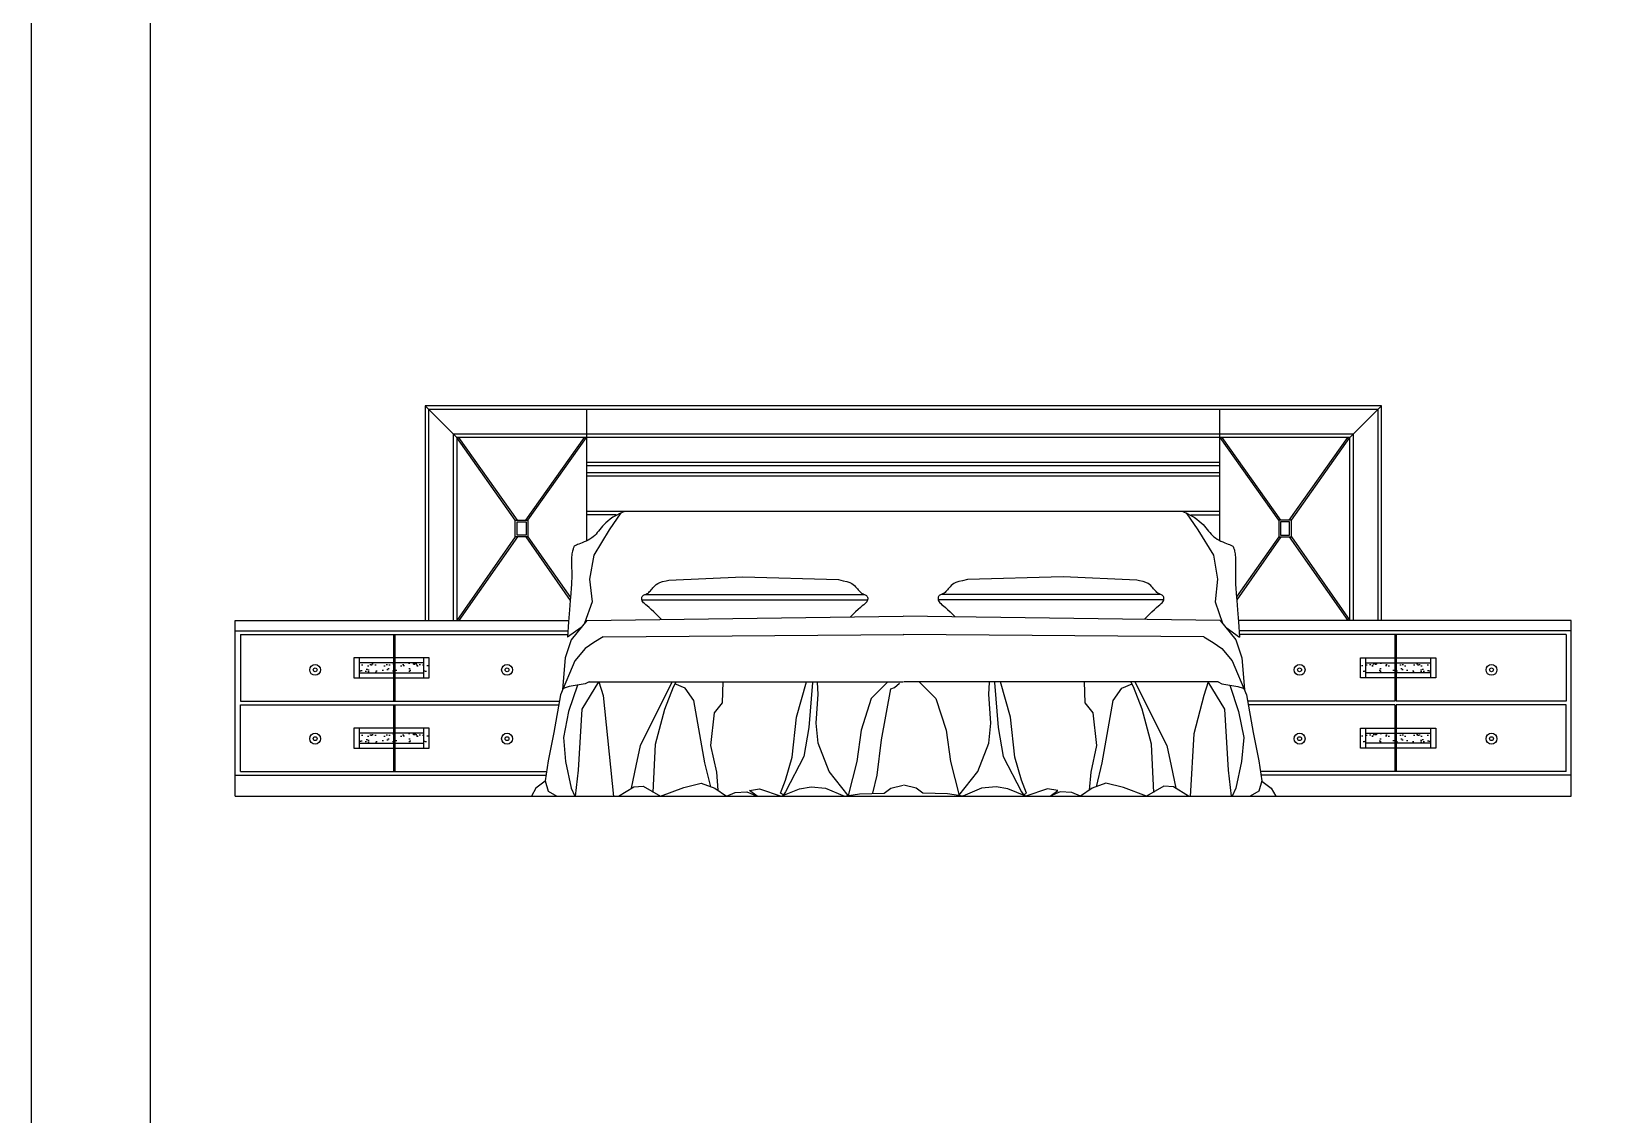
# Model space of a CAD drawing. Header units: inches. Extents: x 4.1 to 46.6, y 13.1 to 37.9.
# Drawn here: x 4.141 to 8.643, y 19.26 to 22.339 of the extents above; entities that cross this region are included whole.
import ezdxf

# ---------------------------------------------------------------- set-up
doc = ezdxf.new("R2010")
doc.units = ezdxf.units.IN
doc.header["$MEASUREMENT"] = 0
for name, color, linetype in [('02', 2, 'Continuous'), ('1', 1, 'Continuous'), ('4', 4, 'Continuous'), ('8', 8, 'Continuous'), ('kadrbm', 4, 'Continuous')]:
    doc.layers.add(name, color=color, linetype=linetype)

# ---------------------------------------------------------------- blocks, each defined once
blk = doc.blocks.new('kadrbm')
at = {"layer": 'kadrbm', "color": 4}
blk.add_lwpolyline([(0, 0), (0, 24.7972), (21, 24.7972), (21, 0), (0, 0)], close=True, dxfattribs=at)
blk.add_lwpolyline([(20.6631, 0.3257), (20.6631, 24.4603), (0.3369, 24.4603), (0.3369, 0.3257), (20.6631, 0.3257)], dxfattribs=at)

msp = doc.modelspace()

# ---------------------------------------------------------------- hatches: boundary and pattern name
at = {"layer": '8'}
h = msp.add_hatch(dxfattribs=at)
h.set_pattern_fill('AR-SAND', color=256, scale=0.015, style=0)
h.set_pattern_definition([(142.5, (-1.07935, -7.561738), (0.0009449, 0.028902357), [0, -0.0228, 0, -0.0255, 0, -0.024375]), (172.5, (-1.07935, -7.56174), (-0.02654665, 0.04233219), [0, -0.0123, 0, -0.02055, 0, -0.007875]), (212.5, (-1.0609, -7.561738), (-0.046712128, 8.4886e-05), [0, -0.0075, 0, -0.027, 0, -0.03525]), (222.5, (-1.0609, -7.56174), (-0.0450919, 0.013165133), [0, -0.00375, 0, -0.0177, 0, -0.02025])])
h.paths.add_polyline_path([(5.2147, 20.5158, -0.33769), (5.2063, 20.5442), (5.2719, 20.5442), (5.2719, 20.5158)])
h.paths.add_polyline_path([(5.2147, 20.5158), (5.1807, 20.5158), (5.1807, 20.5442), (5.2063, 20.5442, 0.33769)])
h.paths.add_polyline_path([(5.1807, 20.5158), (5.1767, 20.5158), (5.1767, 20.5442), (5.1807, 20.5442)])
h.paths.add_polyline_path([(5.1511, 20.5442), (5.1767, 20.5442), (5.1767, 20.5158), (5.1427, 20.5158, 0.33769)])
h.paths.add_polyline_path([(5.0729, 20.5158), (5.0729, 20.5442), (5.1511, 20.5442, -0.33769), (5.1427, 20.5158)])
h = msp.add_hatch(dxfattribs=at)
h.set_pattern_fill('AR-SAND', color=256, scale=0.015, style=0)
h.set_pattern_definition([(37.5, (14.271986, -7.561738), (-0.0009449, 0.028902357), [0, -0.0228, 0, -0.0255, 0, -0.024375]), (7.5, (14.271986, -7.56174), (0.02654665, 0.04233219), [0, -0.0123, 0, -0.02055, 0, -0.007875]), (327.5, (14.253536, -7.561738), (0.046712128, 8.4886e-05), [0, -0.0075, 0, -0.027, 0, -0.03525]), (317.5, (14.253536, -7.56174), (0.0450919, 0.013165133), [0, -0.00375, 0, -0.0177, 0, -0.02025])])
h.paths.add_polyline_path([(7.9779, 20.5158, 0.33769), (7.9863, 20.5442), (7.9207, 20.5442), (7.9207, 20.5158)])
h.paths.add_polyline_path([(7.9779, 20.5158), (8.0119, 20.5158), (8.0119, 20.5442), (7.9863, 20.5442, -0.33769)])
h.paths.add_polyline_path([(8.0119, 20.5158), (8.0159, 20.5158), (8.0159, 20.5442), (8.0119, 20.5442)])
h.paths.add_polyline_path([(8.0416, 20.5442), (8.0159, 20.5442), (8.0159, 20.5158), (8.05, 20.5158, -0.33769)])
h.paths.add_polyline_path([(8.1198, 20.5158), (8.1198, 20.5442), (8.0416, 20.5442, 0.33769), (8.05, 20.5158)])
h = msp.add_hatch(dxfattribs=at)
h.set_pattern_fill('AR-SAND', color=256, scale=0.015, style=0)
h.set_pattern_definition([(142.5, (-1.07935, -7.761984), (0.0009449, 0.028902357), [0, -0.0228, 0, -0.0255, 0, -0.024375]), (172.5, (-1.07935, -7.761984), (-0.02654665, 0.04233219), [0, -0.0123, 0, -0.02055, 0, -0.007875]), (212.5, (-1.0609, -7.761984), (-0.046712128, 8.4886e-05), [0, -0.0075, 0, -0.027, 0, -0.03525]), (222.5, (-1.0609, -7.761984), (-0.0450919, 0.013165133), [0, -0.00375, 0, -0.0177, 0, -0.02025])])
h.paths.add_polyline_path([(5.2147, 20.3155, -0.33769), (5.2063, 20.3439), (5.2719, 20.3439), (5.2719, 20.3155)])
h.paths.add_polyline_path([(5.2147, 20.3155), (5.1807, 20.3155), (5.1807, 20.3439), (5.2063, 20.3439, 0.33769)])
h.paths.add_polyline_path([(5.1807, 20.3155), (5.1767, 20.3155), (5.1767, 20.3439), (5.1807, 20.3439)])
h.paths.add_polyline_path([(5.1511, 20.3439), (5.1767, 20.3439), (5.1767, 20.3155), (5.1427, 20.3155, 0.33769)])
h.paths.add_polyline_path([(5.0729, 20.3155), (5.0729, 20.3439), (5.1511, 20.3439, -0.33769), (5.1427, 20.3155)])
h = msp.add_hatch(dxfattribs=at)
h.set_pattern_fill('AR-SAND', color=256, scale=0.015, style=0)
h.set_pattern_definition([(37.5, (14.271986, -7.761984), (-0.0009449, 0.028902357), [0, -0.0228, 0, -0.0255, 0, -0.024375]), (7.5, (14.271986, -7.761984), (0.02654665, 0.04233219), [0, -0.0123, 0, -0.02055, 0, -0.007875]), (327.5, (14.253536, -7.761984), (0.046712128, 8.4886e-05), [0, -0.0075, 0, -0.027, 0, -0.03525]), (317.5, (14.253536, -7.761984), (0.0450919, 0.013165133), [0, -0.00375, 0, -0.0177, 0, -0.02025])])
h.paths.add_polyline_path([(7.9779, 20.3155, 0.33769), (7.9863, 20.3439), (7.9207, 20.3439), (7.9207, 20.3155)])
h.paths.add_polyline_path([(7.9779, 20.3155), (8.0119, 20.3155), (8.0119, 20.3439), (7.9863, 20.3439, -0.33769)])
h.paths.add_polyline_path([(8.0119, 20.3155), (8.0159, 20.3155), (8.0159, 20.3439), (8.0119, 20.3439)])
h.paths.add_polyline_path([(8.0416, 20.3439), (8.0159, 20.3439), (8.0159, 20.3155), (8.05, 20.3155, -0.33769)])
h.paths.add_polyline_path([(8.1198, 20.3155), (8.1198, 20.3439), (8.0416, 20.3439, 0.33769), (8.05, 20.3155)])

# ---------------------------------------------------------------- linework, layer by layer
at = {"layer": '02'}
for p, q in [((5.26, 21.2746), (5.35, 21.1846)), ((7.9805, 21.2746), (7.8905, 21.1846)), ((5.5165, 20.9498), (5.35, 21.1846)), ((5.5226, 20.9498), (5.3561, 21.1846)), ((5.5465, 20.9498), (5.713, 21.1846)), ((5.5526, 20.9498), (5.7191, 21.1846)), ((7.6879, 20.9498), (7.5214, 21.1846)), ((7.694, 20.9498), (7.5275, 21.1846)), ((7.7179, 20.9498), (7.8844, 21.1846)), ((7.724, 20.9498), (7.8905, 21.1846)), ((7.5202, 20.9746), (5.7202, 20.9746)), ((5.5165, 20.9024), (5.35, 20.6646)), ((5.5226, 20.9024), (5.3561, 20.6646)), ((5.5465, 20.9024), (5.673, 20.7217)), ((5.5526, 20.9024), (5.6736, 20.7295)), ((7.6879, 20.9024), (7.5681, 20.7313)), ((7.694, 20.9024), (7.5687, 20.7234)), ((7.7179, 20.9024), (7.8844, 20.6646)), ((7.724, 20.9024), (7.8905, 20.6646)), ((5.8767, 20.7236), (6.5187, 20.7236)), ((5.8853, 20.7379), (6.5101, 20.7379)), ((7.3613, 20.7236), (6.7193, 20.7236)), ((7.3527, 20.7379), (6.7279, 20.7379)), ((4.7202, 20.6346), (5.6664, 20.6346)), ((4.7352, 20.6246), (5.6657, 20.6246)), ((4.7352, 20.6246), (4.7352, 20.4348)), ((5.1704, 20.6246), (5.1704, 20.4348)), ((5.1744, 20.6246), (5.1744, 20.4348)), ((8.5202, 20.6346), (7.5754, 20.6346)), ((8.5052, 20.6246), (7.5761, 20.6246)), ((8.0182, 20.6246), (8.0182, 20.4348)), ((8.0222, 20.6246), (8.0222, 20.4348)), ((8.5052, 20.6246), (8.5052, 20.4348)), ((8.0222, 20.5584), (8.1352, 20.5584)), ((8.1352, 20.5016), (8.0222, 20.5016)), ((4.7352, 20.4348), (5.6419, 20.4348)), ((4.7352, 20.4248), (5.6402, 20.4248)), ((4.7352, 20.2346), (4.7352, 20.4248)), ((5.1704, 20.4248), (5.1704, 20.2346)), ((5.1744, 20.4248), (5.1744, 20.2346)), ((8.0182, 20.4348), (7.5999, 20.4348)), ((8.0182, 20.4248), (7.6017, 20.4248)), ((8.0182, 20.4248), (8.0182, 20.2346)), ((8.5052, 20.4348), (8.0222, 20.4348)), ((8.0222, 20.4248), (8.0222, 20.2346)), ((8.5052, 20.4248), (8.0222, 20.4248)), ((8.5052, 20.2346), (8.5052, 20.4248)), ((8.0222, 20.3581), (8.1352, 20.3581)), ((8.1352, 20.3013), (8.0222, 20.3013)), ((4.7202, 20.2246), (5.6041, 20.2246)), ((4.7352, 20.2346), (5.6056, 20.2346)), ((8.5052, 20.2346), (7.6363, 20.2346)), ((8.5202, 20.2246), (7.6377, 20.2246))]:
    msp.add_line(p, q, dxfattribs=at)
for points in [[(7.9705, 20.6646), (7.9705, 21.2646), (5.27, 21.2646), (5.27, 20.6646)], [(7.9005, 20.6646), (7.9005, 21.1946), (5.34, 21.1946), (5.34, 20.6646)], [(7.5202, 21.1139), (5.7202, 21.1139)], [(7.5202, 21.1039), (5.7202, 21.1039)], [(7.5202, 21.0846), (5.7202, 21.0846)], [(7.5202, 21.0746), (5.7202, 21.0746)], [(5.8034, 20.9646), (5.7202, 20.9646)], [(7.4384, 20.9646), (7.5202, 20.9646)], [(5.1704, 20.5584), (5.0574, 20.5584), (5.0574, 20.5016), (5.1704, 20.5016)], [(5.0729, 20.5584), (5.0729, 20.5016)], [(5.1704, 20.5442), (5.0729, 20.5442)], [(5.1744, 20.5016), (5.2719, 20.5016), (5.2719, 20.5584), (5.1744, 20.5584)], [(5.2565, 20.5442), (5.1744, 20.5442)], [(5.2565, 20.5016), (5.2565, 20.5584)], [(8.0182, 20.5016), (7.9207, 20.5016), (7.9207, 20.5584), (8.0182, 20.5584)], [(7.9361, 20.5016), (7.9361, 20.5584)], [(7.9361, 20.5442), (8.0182, 20.5442)], [(8.0222, 20.5442), (8.1198, 20.5442)], [(8.1198, 20.5584), (8.1198, 20.5016)], [(8.1352, 20.5584), (8.1352, 20.5016)], [(5.0729, 20.5158), (5.1704, 20.5158)], [(5.1744, 20.5158), (5.2565, 20.5158)], [(5.6881, 20.1646), (5.6967, 20.2389), (5.707, 20.412), (5.7544, 20.4903), (5.7668, 20.4512), (5.7957, 20.1635)], [(5.9627, 20.4903), (5.872, 20.309), (5.8596, 20.2513), (5.8463, 20.1872)], [(5.9091, 20.1751), (5.9153, 20.3131), (5.9421, 20.412), (5.9669, 20.4759), (5.9741, 20.4903)], [(6.0725, 20.1918), (6.0556, 20.2596), (6.0246, 20.4368), (5.9999, 20.4718), (5.9708, 20.4839)], [(6.107, 20.4903), (6.1051, 20.4306), (6.0824, 20.4017), (6.0721, 20.309), (6.0886, 20.2328), (6.0928, 20.1817)], [(6.3619, 20.4883), (6.3516, 20.3605), (6.3371, 20.2781), (6.2856, 20.1771), (6.2794, 20.1689), (6.2711, 20.173), (6.2856, 20.2101), (6.3041, 20.276), (6.3165, 20.3894), (6.3447, 20.4903)], [(6.4634, 20.1663), (6.4093, 20.2348), (6.3784, 20.3152), (6.3722, 20.3729), (6.3784, 20.4553), (6.3763, 20.4883)], [(6.5764, 20.4903), (6.529, 20.4429), (6.5001, 20.3523), (6.4877, 20.2637), (6.463, 20.1668)], [(6.5331, 20.173), (6.5455, 20.2245), (6.5578, 20.3255), (6.5846, 20.4697), (6.595, 20.4738), (6.6094, 20.4862)], [(6.6654, 20.4903), (6.7129, 20.4429), (6.7417, 20.3523), (6.7541, 20.2637), (6.7789, 20.1668)], [(6.7785, 20.1663), (6.8325, 20.2348), (6.8634, 20.3152), (6.8696, 20.3729), (6.8634, 20.4553), (6.8655, 20.4883)], [(6.8799, 20.4883), (6.8903, 20.3605), (6.9047, 20.2781), (6.9563, 20.1771), (6.9624, 20.1689), (6.9707, 20.173), (6.9563, 20.2101), (6.9377, 20.276), (6.9253, 20.3894), (6.8971, 20.4903)], [(7.1348, 20.4903), (7.1368, 20.4306), (7.1595, 20.4017), (7.1698, 20.309), (7.1533, 20.2328), (7.149, 20.1817)], [(7.1693, 20.1918), (7.1863, 20.2596), (7.2172, 20.4368), (7.242, 20.4718), (7.271, 20.4839)], [(7.3327, 20.1751), (7.3265, 20.3131), (7.2997, 20.412), (7.275, 20.4759), (7.2677, 20.4903)], [(7.2791, 20.4903), (7.3698, 20.309), (7.3822, 20.2513), (7.3955, 20.1872)], [(7.5537, 20.1646), (7.5452, 20.2389), (7.5349, 20.412), (7.4874, 20.4903), (7.475, 20.4512), (7.4462, 20.342), (7.4359, 20.1635)], [(8.0182, 20.5158), (7.9361, 20.5158)], [(8.1198, 20.5158), (8.0222, 20.5158)], [(5.6933, 20.4806), (5.6678, 20.4058), (5.6533, 20.3317), (5.6595, 20.2637), (5.676, 20.1874), (5.6863, 20.1648)], [(7.5486, 20.4806), (7.574, 20.4058), (7.5885, 20.3317), (7.5823, 20.2637), (7.5658, 20.1874), (7.5555, 20.1648)], [(5.1704, 20.3581), (5.0574, 20.3581), (5.0574, 20.3013), (5.1704, 20.3013)], [(5.0729, 20.3581), (5.0729, 20.3013)], [(5.1744, 20.3013), (5.2719, 20.3013), (5.2719, 20.3581), (5.1744, 20.3581)], [(5.2565, 20.3013), (5.2565, 20.3581)], [(8.0182, 20.3013), (7.9207, 20.3013), (7.9207, 20.3581), (8.0182, 20.3581)], [(7.9361, 20.3013), (7.9361, 20.3581)], [(8.1198, 20.3581), (8.1198, 20.3013)], [(8.1352, 20.3581), (8.1352, 20.3013)], [(5.1704, 20.3439), (5.0729, 20.3439)], [(5.0729, 20.3155), (5.1704, 20.3155)], [(5.2565, 20.3439), (5.1744, 20.3439)], [(5.1744, 20.3155), (5.2565, 20.3155)], [(7.9361, 20.3439), (8.0182, 20.3439)], [(8.0182, 20.3155), (7.9361, 20.3155)], [(8.0222, 20.3439), (8.1198, 20.3439)], [(8.1198, 20.3155), (8.0222, 20.3155)], [(5.8101, 20.1648), (5.8534, 20.1916), (5.8802, 20.1936), (5.9297, 20.1648), (5.9957, 20.1895), (6.0452, 20.2019), (6.0844, 20.1874), (6.1174, 20.1648), (6.1422, 20.1751), (6.1752, 20.1771), (6.2041, 20.1648), (6.1824, 20.1813), (6.2113, 20.1854), (6.2732, 20.1648), (6.3248, 20.1854), (6.3578, 20.1916), (6.399, 20.1874), (6.4526, 20.1648), (6.496, 20.171), (6.5661, 20.173), (6.5846, 20.1874), (6.6197, 20.1957)], [(7.4317, 20.1648), (7.3884, 20.1916), (7.3616, 20.1936), (7.3121, 20.1648), (7.2461, 20.1895), (7.1966, 20.2019), (7.1574, 20.1874), (7.1244, 20.1648), (7.0996, 20.1751), (7.0666, 20.1771), (7.0378, 20.1648), (7.0594, 20.1813), (7.0305, 20.1854), (6.9686, 20.1648), (6.9171, 20.1854), (6.8841, 20.1916), (6.8428, 20.1874), (6.7892, 20.1648), (6.7459, 20.171), (6.6757, 20.173), (6.6572, 20.1874), (6.6221, 20.1957)]]:
    msp.add_lwpolyline(points, dxfattribs=at)
for points in [[(5.5165, 20.9498), (5.5526, 20.9498), (5.5526, 20.9024), (5.5165, 20.9024)], [(5.5215, 20.9448), (5.5476, 20.9448), (5.5476, 20.9074), (5.5215, 20.9074)], [(7.724, 20.9498), (7.6879, 20.9498), (7.6879, 20.9024), (7.724, 20.9024)], [(7.719, 20.9448), (7.6929, 20.9448), (7.6929, 20.9074), (7.719, 20.9074)]]:
    msp.add_lwpolyline(points, close=True, dxfattribs=at)
for centre, radius in [((4.9473, 20.524), 0.0155), ((4.9473, 20.524), 0.00548), ((5.4932, 20.524), 0.0155), ((5.4932, 20.524), 0.00548), ((7.7473, 20.524), 0.0155), ((7.7473, 20.524), 0.00548), ((8.2932, 20.524), 0.0155), ((8.2932, 20.524), 0.00548), ((4.9473, 20.3283), 0.0155), ((4.9473, 20.3283), 0.00548), ((5.4932, 20.3283), 0.0155), ((5.4932, 20.3283), 0.00548), ((7.7473, 20.3283), 0.0155), ((7.7473, 20.3283), 0.00548), ((8.2932, 20.3283), 0.0155), ((8.2932, 20.3283), 0.00548)]:
    msp.add_circle(centre, radius, dxfattribs=at)
at = {"layer": '1'}
msp.add_line((4.7202, 20.1646), (8.5202, 20.1646), dxfattribs=at)
at = {"layer": '4'}
for p, q in [((5.7202, 20.8902), (5.7202, 21.2646)), ((7.5202, 20.8919), (7.5202, 21.2646)), ((4.7202, 20.6646), (5.6687, 20.6646)), ((4.7202, 20.1646), (4.7202, 20.6646)), ((5.7201, 20.6645), (6.6202, 20.6766)), ((7.5217, 20.6645), (6.6202, 20.6766)), ((8.5202, 20.6646), (7.5732, 20.6646)), ((8.5202, 20.1646), (8.5202, 20.6646)), ((5.767, 20.6182), (6.6218, 20.6243)), ((7.4748, 20.6182), (6.6201, 20.6243)), ((5.7263, 20.4903), (6.6202, 20.4903)), ((7.5155, 20.4903), (6.6216, 20.4903))]:
    msp.add_line(p, q, dxfattribs=at)
for points in [[(7.9805, 20.6646), (7.9805, 21.2746), (5.26, 21.2746), (5.26, 20.6646)], [(7.8905, 20.6646), (7.8905, 21.1846), (5.35, 21.1846), (5.35, 20.6646)], [(5.8268, 20.9746), (5.8143, 20.9689), (5.8035, 20.9633), (5.7943, 20.9579), (5.7864, 20.9525), (5.7797, 20.9473), (5.774, 20.9423), (5.7691, 20.9373), (5.7647, 20.9324), (5.7607, 20.9277), (5.757, 20.9231), (5.7535, 20.9186), (5.7499, 20.9143), (5.7463, 20.9102), (5.7426, 20.9063), (5.7385, 20.9026), (5.734, 20.8991), (5.729, 20.8959), (5.7237, 20.8929), (5.7181, 20.8902), (5.7126, 20.8878), (5.7071, 20.8855), (5.702, 20.8835), (5.6974, 20.8817), (5.6935, 20.8802), (5.6903, 20.8789), (5.6878, 20.8777), (5.6859, 20.8766), (5.6845, 20.8755), (5.6835, 20.8743), (5.6827, 20.8729), (5.682, 20.8714), (5.6814, 20.8695), (5.6808, 20.8673), (5.68, 20.8646), (5.6793, 20.8616), (5.6786, 20.8581), (5.6779, 20.8542), (5.6773, 20.8498), (5.6769, 20.8449), (5.6766, 20.8395), (5.6764, 20.8335), (5.6765, 20.8271), (5.6766, 20.8203), (5.6768, 20.8132), (5.677, 20.806), (5.6772, 20.7985), (5.6772, 20.791), (5.6772, 20.7836), (5.6769, 20.776), (5.6765, 20.7672), (5.6757, 20.756), (5.6745, 20.741), (5.673, 20.7209), (5.6709, 20.6945), (5.6683, 20.6603), (5.6652, 20.6173)], [(5.8169, 20.9703), (5.7839, 20.922), (5.7397, 20.8499), (5.728, 20.7824), (5.735, 20.7173), (5.7139, 20.6568)], [(7.415, 20.9746), (7.4276, 20.9689), (7.4383, 20.9633), (7.4476, 20.9579), (7.4554, 20.9525), (7.4621, 20.9473), (7.4678, 20.9423), (7.4728, 20.9373), (7.4771, 20.9324), (7.4811, 20.9277), (7.4848, 20.9231), (7.4884, 20.9186), (7.4919, 20.9143), (7.4955, 20.9102), (7.4993, 20.9063), (7.5033, 20.9026), (7.5078, 20.8991), (7.5128, 20.8959), (7.5182, 20.8929), (7.5237, 20.8902), (7.5293, 20.8878), (7.5347, 20.8855), (7.5398, 20.8835), (7.5444, 20.8817), (7.5484, 20.8802), (7.5516, 20.8789), (7.554, 20.8777), (7.5559, 20.8766), (7.5573, 20.8755), (7.5584, 20.8743), (7.5591, 20.8729), (7.5598, 20.8714), (7.5604, 20.8695), (7.5611, 20.8673), (7.5618, 20.8646), (7.5625, 20.8616), (7.5633, 20.8581), (7.5639, 20.8542), (7.5645, 20.8498), (7.565, 20.8449), (7.5653, 20.8395), (7.5654, 20.8335), (7.5653, 20.8271), (7.5652, 20.8203), (7.565, 20.8132), (7.5648, 20.806), (7.5647, 20.7985), (7.5646, 20.791), (7.5646, 20.7836), (7.5649, 20.776), (7.5654, 20.7672), (7.5662, 20.756), (7.5673, 20.741), (7.5689, 20.7209), (7.5709, 20.6945), (7.5735, 20.6603), (7.5767, 20.6173)], [(7.4249, 20.9703), (7.4579, 20.922), (7.5022, 20.8499), (7.5138, 20.7824), (7.5068, 20.7173), (7.5279, 20.6568)], [(5.9317, 20.6679), (5.9196, 20.6808), (5.9109, 20.6893), (5.9035, 20.6961), (5.8972, 20.7015), (5.8919, 20.7059), (5.8876, 20.7094), (5.8841, 20.7124), (5.8813, 20.7151), (5.8792, 20.7178), (5.8777, 20.7206), (5.8768, 20.7232), (5.8763, 20.7258), (5.8763, 20.7282), (5.8767, 20.7305), (5.8775, 20.7324), (5.8787, 20.734), (5.88, 20.7353), (5.8817, 20.7364), (5.8835, 20.7372), (5.8854, 20.738), (5.8875, 20.7388), (5.8897, 20.7398), (5.8919, 20.7409), (5.8942, 20.7424), (5.8964, 20.7443), (5.8986, 20.7465), (5.9008, 20.749), (5.9032, 20.7517), (5.9056, 20.7546), (5.9082, 20.7576), (5.911, 20.7606), (5.914, 20.7636), (5.9174, 20.7665), (5.9217, 20.7693), (5.9274, 20.7721), (5.9354, 20.7749), (5.9461, 20.7777), (5.9531, 20.7792), (6.1634, 20.7886), (6.4355, 20.7806), (6.4493, 20.7777), (6.46, 20.7749), (6.4679, 20.7721), (6.4737, 20.7693), (6.478, 20.7665), (6.4813, 20.7636), (6.4844, 20.7606), (6.4871, 20.7576), (6.4897, 20.7546), (6.4922, 20.7517), (6.4945, 20.749), (6.4968, 20.7465), (6.499, 20.7443), (6.5012, 20.7424), (6.5034, 20.7409), (6.5056, 20.7398), (6.5078, 20.7388), (6.5099, 20.738), (6.5119, 20.7372), (6.5137, 20.7364), (6.5153, 20.7353), (6.5167, 20.734), (6.5178, 20.7324), (6.5186, 20.7305), (6.519, 20.7282), (6.5191, 20.7258), (6.5186, 20.7232), (6.5177, 20.7206), (6.5161, 20.7178), (6.514, 20.7151), (6.5113, 20.7124), (6.5078, 20.7094), (6.5034, 20.7059), (6.4981, 20.7015), (6.4918, 20.6961), (6.4844, 20.6893), (6.4758, 20.6808), (6.4701, 20.6748)], [(7.3062, 20.6679), (7.3184, 20.6808), (7.327, 20.6893), (7.3344, 20.6961), (7.3407, 20.7015), (7.346, 20.7059), (7.3503, 20.7094), (7.3539, 20.7124), (7.3566, 20.7151), (7.3587, 20.7178), (7.3602, 20.7206), (7.3612, 20.7232), (7.3616, 20.7258), (7.3616, 20.7282), (7.3612, 20.7305), (7.3604, 20.7324), (7.3593, 20.734), (7.3579, 20.7353), (7.3563, 20.7364), (7.3545, 20.7372), (7.3525, 20.738), (7.3504, 20.7388), (7.3482, 20.7398), (7.346, 20.7409), (7.3438, 20.7424), (7.3416, 20.7443), (7.3394, 20.7465), (7.3371, 20.749), (7.3348, 20.7517), (7.3323, 20.7546), (7.3297, 20.7576), (7.3269, 20.7606), (7.3239, 20.7636), (7.3206, 20.7665), (7.3163, 20.7693), (7.3105, 20.7721), (7.3026, 20.7749), (7.2919, 20.7777), (7.2848, 20.7792), (7.0745, 20.7886), (6.8024, 20.7806), (6.7886, 20.7777), (6.778, 20.7749), (6.77, 20.7721), (6.7642, 20.7693), (6.76, 20.7665), (6.7566, 20.7636), (6.7536, 20.7606), (6.7508, 20.7576), (6.7482, 20.7546), (6.7458, 20.7517), (6.7434, 20.749), (6.7412, 20.7465), (6.739, 20.7443), (6.7367, 20.7424), (6.7345, 20.7409), (6.7323, 20.7398), (6.7301, 20.7388), (6.728, 20.738), (6.7261, 20.7372), (6.7242, 20.7364), (6.7226, 20.7353), (6.7212, 20.734), (6.7201, 20.7324), (6.7193, 20.7305), (6.7189, 20.7282), (6.7189, 20.7258), (6.7193, 20.7232), (6.7203, 20.7206), (6.7218, 20.7178), (6.7239, 20.7151), (6.7267, 20.7124), (6.7302, 20.7094), (6.7345, 20.7059), (6.7398, 20.7015), (6.7461, 20.6961), (6.7535, 20.6893), (6.7622, 20.6808), (6.7678, 20.6748)], [(5.7202, 20.6646), (5.6756, 20.6094), (5.6587, 20.5586), (5.6513, 20.4679)], [(7.5217, 20.6646), (7.5662, 20.6094), (7.5831, 20.5586), (7.5905, 20.4679)], [(5.767, 20.6182), (5.74, 20.6016), (5.7152, 20.5851), (5.6863, 20.5501), (5.6451, 20.4532), (5.6265, 20.3461), (5.61, 20.2657), (5.6018, 20.208), (5.61, 20.1792), (5.6348, 20.1648)], [(5.7038, 20.6442), (5.6652, 20.6173)], [(7.4748, 20.6182), (7.5019, 20.6016), (7.5266, 20.5851), (7.5555, 20.5501), (7.5967, 20.4532), (7.6153, 20.3461), (7.6318, 20.2657), (7.64, 20.208), (7.6318, 20.1792), (7.607, 20.1648)], [(7.5381, 20.6442), (7.5767, 20.6173)], [(5.7263, 20.4903), (5.7158, 20.4846), (5.6702, 20.4765), (5.6553, 20.4718), (5.6517, 20.4694)], [(7.5155, 20.4903), (7.526, 20.4846), (7.5716, 20.4765), (7.5866, 20.4718), (7.5901, 20.4694)], [(5.6019, 20.2076), (5.575, 20.1874), (5.5625, 20.1646)], [(7.6399, 20.2076), (7.6669, 20.1874), (7.6794, 20.1646)]]:
    msp.add_lwpolyline(points, dxfattribs=at)

# ---------------------------------------------------------------- block references
at = {"layer": 'kadrbm'}
msp.add_blockref('kadrbm', (4.141, 13.1016), dxfattribs=at)

doc.saveas('drawing.dxf')
